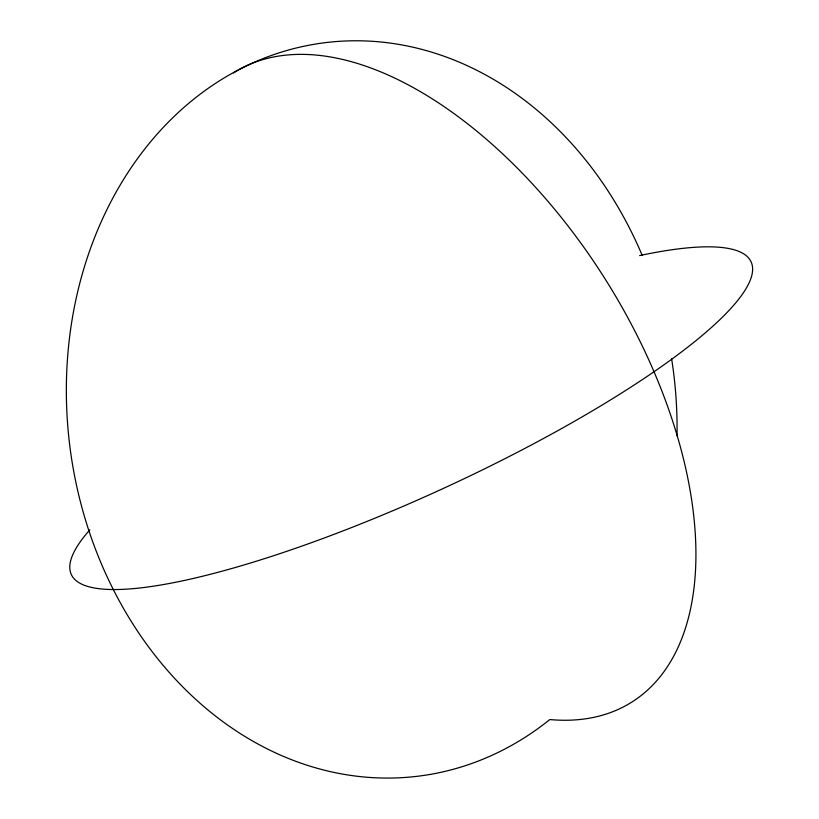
<?xml version="1.0" encoding="UTF-8"?>
<svg xmlns="http://www.w3.org/2000/svg" width="819" height="819" viewBox="0 0 819 819"><rect width="100%" height="100%" fill="white"/><g stroke="black" fill="none" stroke-linecap="round" stroke-linejoin="round"><path stroke-width="1.23" d="M639.619 255.589A374.119 77.252 -24.7 0 1 692.301 343.56A374.119 77.252 -24.7 0 1 255.303 561.527A374.119 77.252 -24.7 0 1 89.875 529.801M233.415 72.993A372.338 203.399 57.7 0 1 640.601 342.485A372.338 203.399 57.7 0 1 549.815 719.553A369.697 304.105 82.4 0 1 115.663 594.123A369.697 304.105 82.4 0 1 217.352 82.166A369.697 304.105 82.4 0 1 642.076 255.078M671.58 358.517A369.697 304.105 82.4 0 1 677.016 435.831"/></g></svg>
